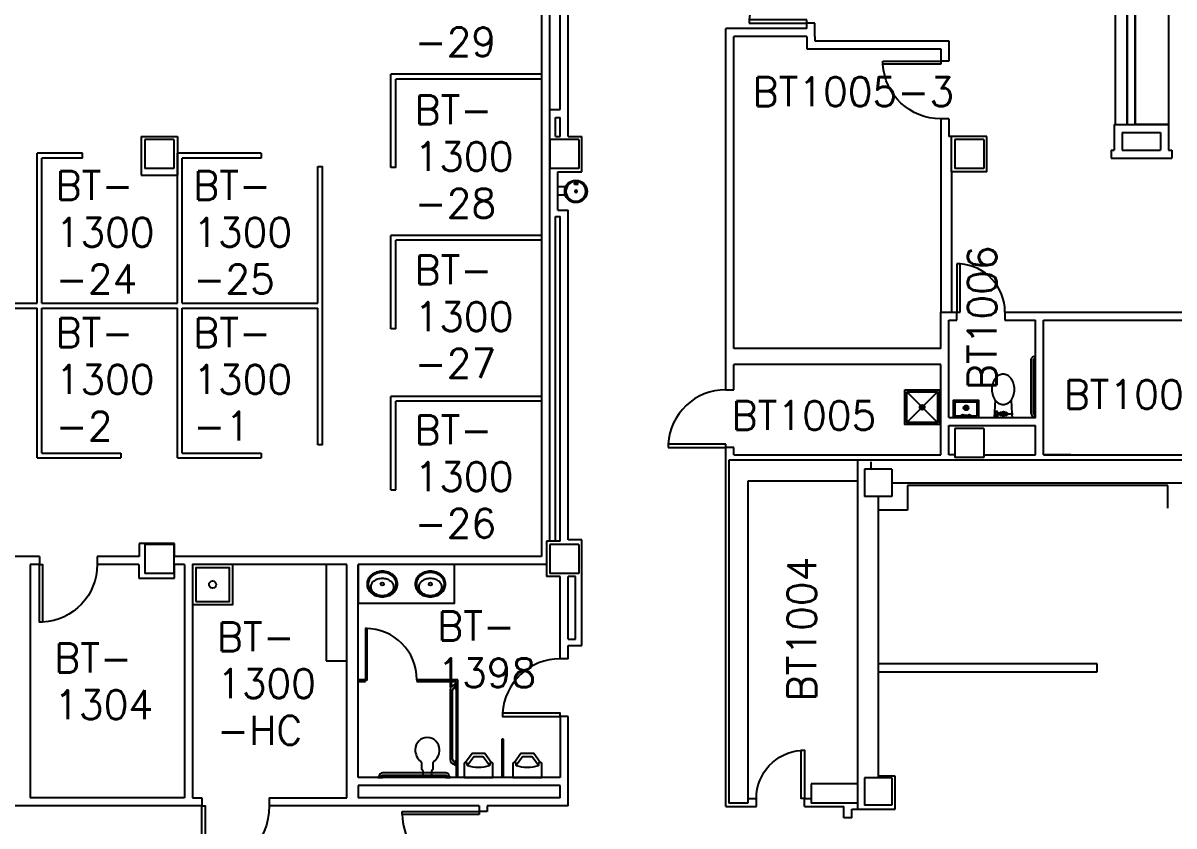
# Model space of a CAD drawing. Extents: x 2808 to 7225, y 18128 to 20366.
# Drawn here: x 5512 to 6230, y 18897 to 19398 of the extents above; entities that cross this region are included whole.
import ezdxf

# ---------------------------------------------------------------- set-up
doc = ezdxf.new("R2010")
doc.units = 0
doc.header["$MEASUREMENT"] = 0
doc.layers.get('0').update_dxf_attribs({"linetype": 'CONTINUOUS'})
for name, color, linetype in [('ARDOOR', 7, 'CONTINUOUS'), ('ARROOMNO', 4, 'CONTINUOUS'), ('ARWALL', 7, 'CONTINUOUS'), ('COL', 14, 'CONTINUOUS'), ('EXWALL', 8, 'CONTINUOUS'), ('MILL', 1, 'CONTINUOUS'), ('MPFIXTURE', 3, 'CONTINUOUS')]:
    doc.layers.add(name, color=color, linetype=linetype)
doc.styles.add('ROMANS', font='romans.shx', dxfattribs={"height": 18})

# ---------------------------------------------------------------- blocks, each defined once
blk = doc.blocks.new('COL2')
for p, q in [((-0.5, -0.5), (-0.5, 0.5)), ((-0.5, 0.5), (0.5, 0.5)), ((0.5, -0.5), (0.5, 0.5)), ((-0.5, -0.5), (0.5, -0.5))]:
    blk.add_line(p, q)
blk = doc.blocks.new('PSYWC1P')
at = {"linetype": 'CONTINUOUS'}
for p, q in [((10.79, 4.96), (0, 5.58)), ((0.75, 4.61), (0, 4.61)), ((0.75, 3.6), (0, 3.6)), ((1.3, 4.67), (0.81, 4.67)), ((0.81, 3.54), (1.3, 3.54)), ((2.65, 1.27), (2.65, 1.13)), ((1.83, -5.48), (0, -5.58)), ((10.79, -4.96), (2.48, -5.44))]:
    blk.add_line(p, q, dxfattribs=at)
for p, q in [((1.31, 1.81), (1.31, 1.59)), ((1.69, 1.87), (1.37, 1.87)), ((1.37, 1.53), (1.69, 1.53)), ((1.69, 1.87), (1.69, 3.38)), ((1.69, 1.52), (1.69, 1.53)), ((1.69, 1.13), (1.69, 1.53)), ((2.65, 1.87), (2.65, 3.38)), ((2.98, 1.87), (2.65, 1.87)), ((2.65, 1.52), (2.65, 1.53)), ((2.65, 1.12), (2.65, 1.53)), ((2.65, 1.53), (2.98, 1.53)), ((3.54, 4.67), (3.04, 4.67)), ((3.04, 3.54), (3.54, 3.54)), ((3.04, 1.59), (3.04, 1.81)), ((3.6, 3.6), (3.6, 4.61)), ((1.3, -1.88), (1.3, -2.1)), ((1.6, -1.82), (1.36, -1.82)), ((1.36, -2.16), (1.6, -2.16)), ((1.6, -1.82), (1.6, -1.57)), ((2.73, -1.57), (2.73, -1.82)), ((2.97, -1.82), (2.73, -1.82)), ((2.73, -2.16), (2.97, -2.16)), ((3.03, -2.1), (3.03, -1.88))]:
    blk.add_line(p, q)
for points in [[(3.04, 4.67, 0.025815), (2.97, 4.72, 0.069134), (2.63, 4.85, 0.055334), (2.17, 4.9, 0.055334), (1.72, 4.85, 0.069134), (1.37, 4.72, 0.025815), (1.3, 4.67, 0.164444)], [(1.3, 3.54, 0.025815), (1.37, 3.5, 0.069134), (1.72, 3.37, 0.055334), (2.17, 3.32, 0.055334)], [(2.17, 3.32, 0.055334), (2.63, 3.37, 0.069134), (2.97, 3.5, 0.024315), (3.04, 3.54, 0.190567)]]:
    blk.add_lwpolyline(points, format="xyb", dxfattribs=at)
blk.add_lwpolyline([(2.59, -0.24), (2.38, 0.12), (1.96, 0.12), (1.75, -0.24), (1.96, -0.61), (2.38, -0.61)], close=True, dxfattribs=at)
at = {"linetype": 'CONTINUOUS', "flags": 128}
blk.add_lwpolyline([(17.51, -7.01, 0.074368), (21.25, -6.45, 0.085026), (24.22, -4.96, 0.106278), (26.33, -2.56, 0.128465), (27, 0, 0.128465), (26.33, 2.57, 0.106278), (24.22, 4.96, 0.085026), (21.25, 6.45, 0.074368), (17.51, 7.02, 0.074368), (13.76, 6.45, 0.085026), (10.79, 4.96, 0.106278), (8.68, 2.57, 0.128465), (8.01, 0, 0.128465), (8.68, -2.56, 0.106278), (10.79, -4.96, 0.085026), (13.76, -6.45, 0.074368)], format="xyb", close=True, dxfattribs=at)
for points in [[(2.73, -2.16), (2.73, -2.65, -0.414214), (2.67, -2.71), (1.66, -2.71, -0.414214), (1.6, -2.65), (1.6, -2.16)], [(2.32, -2.71), (2.49, -5.49, -1.015015), (1.83, -5.48), (1.99, -2.71)]]:
    blk.add_lwpolyline(points, format="xyb")
at = {"linetype": 'CONTINUOUS'}
blk.add_circle((2.17, -0.24), 1.45, dxfattribs=at)
for centre, start, end in [((0.81, 4.61), 90, 180), ((0.81, 3.6), 180, 270)]:
    blk.add_arc(centre, 0.0602, start, end, dxfattribs=at)
for centre, start, end in [((1.37, 1.81), 90, 180), ((1.37, 1.59), 180, 270), ((2.98, 1.81), 0, 90), ((2.98, 1.59), 270, 0), ((3.54, 4.61), 0, 90), ((3.54, 3.6), 270, 0), ((1.36, -1.88), 90, 180), ((1.36, -2.1), 180, 270), ((2.97, -1.88), 0, 90), ((2.97, -2.1), 270, 0)]:
    blk.add_arc(centre, 0.0602, start, end)
blk = doc.blocks.new('GRABBAR36')
for p, q in [((1.5, 3.75), (1.5, 36.25)), ((3, 3.75), (3, 36.25))]:
    blk.add_line(p, q)
for points in [[(0, 36.75), (0.5, 36.75), (0.5, 39.25), (0, 39.25)], [(0, 0.75), (0.5, 0.75), (0.5, 3.25), (0, 3.25)]]:
    blk.add_lwpolyline(points, close=True)
for centre, radius, start, end in [((0.5, 36.25), 2.5, 0, 90), ((0.5, 36.25), 1, 0, 90), ((0.5, 3.75), 2.5, 270, 0), ((0.5, 3.75), 1, 270, 0)]:
    blk.add_arc(centre, radius, start, end)
blk = doc.blocks.new('A$C2EE22C5F')
at = {"layer": 'MPFIXTURE', "rotation": 90}
blk.add_blockref('GRABBAR36', (39.25, 0), dxfattribs=at)
blk = doc.blocks.new('DRNKFTN')
at = {"layer": 'MPFIXTURE', "linetype": 'CONTINUOUS'}
for p, q in [((4988.93, 18769.67), (4994.34, 18769.67)), ((4988.93, 18765.01), (4988.93, 18769.67)), ((4994.34, 18769.67), (4994.34, 18764.81)), ((4995.46, 18757.36), (4995.63, 18759.4)), ((4995.46, 18757.36), (4995.63, 18759.4)), ((4995.46, 18757.36), (4995.63, 18759.4)), ((4995.46, 18757.36), (4995.73, 18759.17)), ((4995.59, 18757.57), (4995.46, 18757.36)), ((4995.59, 18757.57), (4995.46, 18757.36))]:
    blk.add_line(p, q, dxfattribs=at)
blk.add_circle((4991.37, 18758.44), 7, dxfattribs=at)
for centre, radius, start, end in [((4991.37, 18758.44), 6.21, 0, 180), ((4996.1, 18758.33), 1.16, 236.69318, 113.38076), ((4991.37, 18758.44), 6.21, 180, 0), ((4991.37, 18758.44), 0.724, 0, 180), ((4991.37, 18758.44), 0.724, 180, 0), ((4992.1, 18758.44), 0, 359.999997222109, 0), ((4996.1, 18758.33), 0.913, 236.69318, 113.38076), ((4996.1, 18758.33), 0.913, 236.69318, 113.38076), ((4996.11, 18758.4), 0.161, 0, 180), ((4996.11, 18758.4), 0.161, 180, 0), ((4996.27, 18758.4), 0, 359.999997222109, 0), ((4997.58, 18758.44), 0, 359.999997222109, 0)]:
    blk.add_arc(centre, radius, start, end, dxfattribs=at)
blk = doc.blocks.new('A$C722D64E6')
at = {"layer": 'ARWALL'}
blk.add_blockref('DRNKFTN', (-4984.37, -18751.44), dxfattribs=at)
blk = doc.blocks.new('A$C06F55C49')
at = {"layer": 'MPFIXTURE'}
for points in [[(0, 21.6), (21.6, 21.6), (21.6, 0), (0, 0)], [(1.2, 20.4), (20.4, 20.4), (20.4, 1.2), (1.2, 1.2)]]:
    blk.add_lwpolyline(points, close=True, dxfattribs=at)
for points in [[(1.2, 20.4), (9.74, 11.86)], [(20.4, 20.4), (11.86, 11.86)], [(1.2, 1.2), (9.74, 9.74)], [(9.8, 10.8), (11.8, 10.8)], [(10.8, 11.8), (10.8, 9.8)], [(20.4, 1.2), (11.86, 9.74)]]:
    blk.add_lwpolyline(points, dxfattribs=at)
for radius in [1.5, 1]:
    blk.add_circle((10.8, 10.8), radius, dxfattribs=at)
blk = doc.blocks.new('A$C76CC622E')
blk.add_blockref('A$C06F55C49', (0, 0))
blk = doc.blocks.new('A$C42C14655')
at = {"layer": 'MPFIXTURE'}
for p, q in [((9, 6), (7, 6)), ((8, 5), (8, 7))]:
    blk.add_line(p, q, dxfattribs=at)
for points in [[(16, 0), (16, 10.5), (0, 10.5), (0, 0)], [(15, 1), (15, 9.5), (1, 9.5), (1, 1)]]:
    blk.add_lwpolyline(points, close=True, dxfattribs=at)
for radius in [1.5, 1]:
    blk.add_circle((8, 6), radius, dxfattribs=at)
at = {"layer": 'MPFIXTURE', "linetype": 'CONTINUOUS'}
for centre, radius in [((6, 0.99), 0.75), ((8, 0.99), 0.5), ((10, 0.99), 0.75)]:
    blk.add_circle(centre, radius, dxfattribs=at)
blk = doc.blocks.new('A$C22BF31AE')
at = {"layer": 'ARDOOR'}
for p, q in [((36, 2), (0, 2)), ((0, 2), (0, 0)), ((36, 2), (0, 2)), ((36, 0), (36, 2)), ((0, 0), (36, 0))]:
    blk.add_line(p, q, dxfattribs=at)
blk.add_arc((35.94, 0), 36, 89.91152, 176.81533, dxfattribs=at)
blk = doc.blocks.new('A$C54E712BC')
at = {"layer": 'MPFIXTURE'}
for points in [[(0, 0), (25, 0), (25, 25), (0, 25)], [(2, 2), (23, 2), (23, 23), (2, 23)]]:
    blk.add_lwpolyline(points, close=True, dxfattribs=at)
blk.add_circle((12.5, 12.5), 2.25, dxfattribs=at)
blk = doc.blocks.new('A$C4B0D1497')
at = {"layer": 'MPFIXTURE', "linetype": 'BYBLOCK'}
for points in [[(17, 9.5), (13, 15), (5, 15), (1, 9.5)], [(15.94, 7.56), (11.98, 13), (6.02, 13), (2.06, 7.56)]]:
    blk.add_lwpolyline(points, dxfattribs=at)
blk.add_lwpolyline([(16, 8.5), (16, 7.78, -0.317923), (15.74, 7.4, -0.171412), (2.26, 7.4, -0.317923), (2, 7.78), (2, 8.5, 1), (0, 8.5), (0, 0), (18, 0), (18, 8.5, 1)], format="xyb", close=True, dxfattribs=at)
blk = doc.blocks.new('A$C48B60197')
at = {"layer": 'MPFIXTURE', "linetype": 'BYBLOCK'}
for points in [[(17, 9.5), (13, 15), (5, 15), (1, 9.5)], [(15.94, 7.56), (11.98, 13), (6.02, 13), (2.06, 7.56)]]:
    blk.add_lwpolyline(points, dxfattribs=at)
blk.add_lwpolyline([(16, 8.5), (16, 7.78, -0.317923), (15.74, 7.4, -0.171412), (2.26, 7.4, -0.317923), (2, 7.78), (2, 8.5, 1), (0, 8.5), (0, 0), (18, 0), (18, 8.5, 1)], format="xyb", close=True, dxfattribs=at)
blk = doc.blocks.new('A$C00E7480D')
at = {"layer": 'MPFIXTURE'}
for p, q in [((3, 48.75), (3, 50.25)), ((0, 47.25), (0, 3.75)), ((1.5, 3.75), (1.5, 47.25)), ((3, 0.75), (3, 2.25))]:
    blk.add_line(p, q, dxfattribs=at)
for points in [[(3.75, 51), (3.25, 51), (3, 50.75), (3, 48.25), (3.25, 48), (3.75, 48), (3.75, 51)], [(3.75, 0), (3.25, 0), (3, 0.25), (3, 2.75), (3.25, 3), (3.75, 3), (3.75, 0)]]:
    blk.add_lwpolyline(points, dxfattribs=at)
for centre, radius, start, end in [((3, 47.25), 3, 90, 180), ((3, 47.25), 1.5, 90, 180), ((3, 3.75), 3, 180, 270), ((3, 3.75), 1.5, 180, 270)]:
    blk.add_arc(centre, radius, start, end, dxfattribs=at)
blk = doc.blocks.new('A$C1A8E05A0')
at = {"layer": 'MPFIXTURE', "linetype": 'BYBLOCK'}
for p, q in [((4, 5), (4, 9)), ((11, 9), (11, 5)), ((5, 4), (4, 5)), ((5, 1), (5, 4)), ((6, 0), (5, 1)), ((10, 1), (9, 0)), ((11, 5), (10, 4)), ((10, 4), (10, 1)), ((9, 0), (6, 0))]:
    blk.add_line(p, q, dxfattribs=at)
for centre, radius, start, end in [((7.5, 17.5), 7.5, 0, 180), ((9.08, 17.17), 9.09, 177.92134, 232.11244), ((6.52, 16.89), 8.51, 305.8692, 4.09701), ((2.75, 9), 1.25, 0, 53.1301), ((12.25, 9), 1.25, 126.8699, 180)]:
    blk.add_arc(centre, radius, start, end, dxfattribs=at)
blk = doc.blocks.new('A$C52871D5F')
at = {"layer": 'MPFIXTURE', "linetype": 'BYBLOCK'}
for p, q in [((0.75, 0.75), (2.25, 0.75)), ((42.75, 0.75), (44.25, 0.75))]:
    blk.add_line(p, q, dxfattribs=at)
blk.add_lwpolyline([(0.25, 0.75), (0, 0.5), (0, 0), (3, 0), (3, 0.5), (2.75, 0.75), (2.25, 0.75), (2.25, 1, -0.414214), (2.75, 1.5), (42.25, 1.5, -0.414214), (42.75, 1), (42.75, 0.75), (42.25, 0.75), (42, 0.5), (42, 0), (45, 0), (45, 0.5), (44.75, 0.75), (44.25, 0.75), (44.25, 1, 0.414214), (42.25, 3), (2.75, 3, 0.414214), (0.75, 1), (0.75, 0.75)], format="xyb", close=True, dxfattribs=at)
for p in [(0, 0), (45, 0)]:
    blk.add_point(p, dxfattribs=at)
blk = doc.blocks.new('A$C3064259C')
at = {"layer": 'MPFIXTURE', "linetype": 'BYBLOCK'}
for points in [[(9.5, 16, 0.084101), (5.79, 15.37, 0.091322), (2.78, 13.66, 0.103814), (0.7, 10.99, 0.114782), (0, 8, 0.114782), (0.7, 5.01, 0.103814), (2.78, 2.34, 0.091322), (5.79, 0.63, 0.084101), (9.5, 0, 0.084101), (13.21, 0.63, 0.091322), (16.22, 2.34, 0.103814), (18.3, 5.01, 0.114782), (19, 8, 0.114782), (18.3, 10.99, 0.103814), (16.22, 13.66, 0.091322), (13.21, 15.37, 0.084101)], [(9.5, 15.25, 0.084101), (6.04, 14.66, 0.091322), (3.27, 13.08, 0.103814), (1.37, 10.66, 0.114782), (0.75, 8, 0.114782), (1.37, 5.34, 0.103814), (3.27, 2.92, 0.091322), (6.04, 1.34, 0.084101), (9.5, 0.75, 0.084101), (12.96, 1.34, 0.091322), (15.73, 2.92, 0.103814), (17.63, 5.34, 0.114782), (18.25, 8, 0.114782), (17.63, 10.66, 0.103814), (15.73, 13.08, 0.091322), (12.96, 14.66, 0.084101)], [(9.5, 11.44, 0.073018), (6.63, 11.02, 0.084057), (4.37, 9.9, 0.106512), (2.76, 8.1, 0.130573), (2.25, 6.19, 0.130573), (2.76, 4.27, 0.106512), (4.37, 2.47, 0.084057), (6.63, 1.36, 0.073018), (9.5, 0.94, 0.073018), (12.37, 1.36, 0.084057), (14.63, 2.47, 0.106512), (16.24, 4.27, 0.130573), (16.75, 6.19, 0.130573), (16.24, 8.1, 0.106512), (14.63, 9.9, 0.084057), (12.37, 11.02, 0.073018)]]:
    blk.add_lwpolyline(points, format="xyb", close=True, dxfattribs=at)
blk.add_circle((9.5, 8), 1, dxfattribs=at)
blk = doc.blocks.new('A$C604C31A2')
at = {"layer": 'MPFIXTURE', "linetype": 'BYBLOCK'}
for points in [[(9.5, 16, 0.084101), (5.79, 15.37, 0.091322), (2.78, 13.66, 0.103814), (0.7, 10.99, 0.114782), (0, 8, 0.114782), (0.7, 5.01, 0.103814), (2.78, 2.34, 0.091322), (5.79, 0.63, 0.084101), (9.5, 0, 0.084101), (13.21, 0.63, 0.091322), (16.22, 2.34, 0.103814), (18.3, 5.01, 0.114782), (19, 8, 0.114782), (18.3, 10.99, 0.103814), (16.22, 13.66, 0.091322), (13.21, 15.37, 0.084101)], [(9.5, 15.25, 0.084101), (6.04, 14.66, 0.091322), (3.27, 13.08, 0.103814), (1.37, 10.66, 0.114782), (0.75, 8, 0.114782), (1.37, 5.34, 0.103814), (3.27, 2.92, 0.091322), (6.04, 1.34, 0.084101), (9.5, 0.75, 0.084101), (12.96, 1.34, 0.091322), (15.73, 2.92, 0.103814), (17.63, 5.34, 0.114782), (18.25, 8, 0.114782), (17.63, 10.66, 0.103814), (15.73, 13.08, 0.091322), (12.96, 14.66, 0.084101)], [(9.5, 11.44, 0.073018), (6.63, 11.02, 0.084057), (4.37, 9.9, 0.106512), (2.76, 8.1, 0.130573), (2.25, 6.19, 0.130573), (2.76, 4.27, 0.106512), (4.37, 2.47, 0.084057), (6.63, 1.36, 0.073018), (9.5, 0.94, 0.073018), (12.37, 1.36, 0.084057), (14.63, 2.47, 0.106512), (16.24, 4.27, 0.130573), (16.75, 6.19, 0.130573), (16.24, 8.1, 0.106512), (14.63, 9.9, 0.084057), (12.37, 11.02, 0.073018)]]:
    blk.add_lwpolyline(points, format="xyb", close=True, dxfattribs=at)
blk.add_circle((9.5, 8), 1, dxfattribs=at)
blk = doc.blocks.new('A$C3A6F38FC')
at = {"layer": 'ARDOOR'}
for p, q in [((36, 2), (0, 2)), ((0, 2), (0, 0)), ((36, 2), (0, 2)), ((0, 0), (36, 0)), ((36, 0), (36, 2))]:
    blk.add_line(p, q, dxfattribs=at)
blk.add_arc((35.94, 0), 36, 89.91152, 176.81533, dxfattribs=at)
blk = doc.blocks.new('A$C40F67DB4')
at = {"layer": 'ARDOOR'}
for p, q in [((36, 2), (0, 2)), ((0, 2), (0, 0)), ((36, 0), (36, 2)), ((0, 0), (36, 0))]:
    blk.add_line(p, q, dxfattribs=at)
blk.add_arc((35.94, 0), 36, 89.91152, 176.81533, dxfattribs=at)
blk = doc.blocks.new('A$C0A286EF1')
at = {"layer": 'ARDOOR'}
for p, q in [((2, 30), (0, 30)), ((0, 30), (0, 0)), ((2, 0), (2, 30)), ((0, 0), (2, 0))]:
    blk.add_line(p, q, dxfattribs=at)
blk.add_arc((0, 0.07), 30, 359.87254, 86.17759, dxfattribs=at)
blk = doc.blocks.new('A$C09807A66')
at = {"layer": 'ARDOOR'}
for p, q in [((0, 44.17), (0, 46.17)), ((0, 46.17), (48, 46.17)), ((48, 44.17), (0, 44.17)), ((48, 46.17), (48, 44.17))]:
    blk.add_line(p, q, dxfattribs=at)
blk.add_arc((45.97, 45.94), 46, 182.21264, 275.65693, dxfattribs=at)

msp = doc.modelspace()

# ---------------------------------------------------------------- linework, layer by layer
at = {"layer": 'ARDOOR', "flags": 128}
for points in [[(5558.72, 19060.21, -0.39805), (5524.72, 19024.26), (5522.72, 19024.21), (5522.72, 19060.21), (5524.72, 19060.21), (5524.72, 19024.26)], [(5847.47, 19001.46, 0.39805), (5811.52, 18967.45), (5811.47, 18965.46), (5847.47, 18965.46), (5847.47, 18967.46), (5811.52, 18967.45)], [(5969.72, 18914.33, -0.394848), (5997.72, 18944.27), (5999.72, 18944.33), (5999.72, 18914.33), (5997.72, 18914.33), (5997.72, 18944.33), (5999.72, 18944.33)], [(5665.97, 18909.71, -0.400344), (5625.97, 18867.75), (5623.97, 18867.71), (5623.97, 18909.71), (5625.97, 18909.71), (5625.97, 18867.75)]]:
    msp.add_lwpolyline(points, format="xyb", dxfattribs=at)
at = {"layer": 'ARWALL'}
for p, q in [((5835.84, 19564.33), (5835.84, 19065.21)), ((5840.84, 19557.71), (5840.84, 19074.71)), ((5847.47, 19343.96), (5847.47, 19557.71)), ((5852.47, 19327.21), (5852.47, 19557.71)), ((6200.91, 19558.64), (6200.91, 19334.71)), ((6205.91, 19558.64), (6205.91, 19334.71)), ((5950.72, 19169.21), (5950.72, 19394.46)), ((6001.22, 19394.46), (5950.72, 19394.46)), ((6001.22, 19394.46), (6001.22, 19397.96)), ((6006.22, 19397.96), (6001.22, 19397.96)), ((6006.22, 19389.46), (6006.22, 19397.96)), ((5955.72, 19194.96), (5955.72, 19389.46)), ((6001.22, 19389.46), (5955.72, 19389.46)), ((6001.22, 19389.46), (6001.22, 19381.83)), ((6006.22, 19389.46), (6006.22, 19386.83)), ((6006.22, 19386.83), (6089.68, 19386.83)), ((6089.68, 19386.83), (6089.68, 19374.21)), ((6001.22, 19381.83), (6084.68, 19381.83)), ((6084.68, 19381.83), (6084.68, 19374.21)), ((6089.68, 19374.21), (6084.68, 19374.21)), ((5741.84, 19307.77), (5741.84, 19366.02)), ((5835.84, 19366.02), (5741.84, 19366.02)), ((5744.84, 19307.77), (5744.84, 19363.02)), ((5835.84, 19363.02), (5744.84, 19363.02)), ((5840.84, 19343.96), (5847.47, 19343.96)), ((5844.53, 19327.21), (5844.53, 19338.96)), ((5844.53, 19338.96), (5847.47, 19338.96)), ((5847.47, 19327.21), (5847.47, 19338.96)), ((6089.68, 19338.21), (6084.68, 19338.21)), ((6084.68, 19338.21), (6084.68, 19217.71)), ((6089.68, 19338.21), (6089.68, 19327.21)), ((6192.91, 19334.71), (6192.91, 19318.71)), ((6192.91, 19334.71), (6226.78, 19334.71)), ((6205.91, 19334.71), (6226.78, 19334.71)), ((6226.78, 19334.71), (6226.78, 19318.71)), ((5586.22, 19327.08), (5608.72, 19327.08)), ((5586.22, 19327.08), (5586.22, 19303.08)), ((5608.72, 19327.08), (5608.72, 19303.08)), ((5844.53, 19327.21), (5847.47, 19327.21)), ((5852.47, 19327.21), (5860.97, 19327.21)), ((5860.97, 19305.21), (5860.97, 19327.21)), ((6091.47, 19327.21), (6089.68, 19327.21)), ((6113.47, 19327.21), (6091.47, 19327.21)), ((6091.47, 19305.21), (6091.47, 19327.21)), ((6113.47, 19305.21), (6113.47, 19327.21)), ((6197.91, 19329.71), (6221.78, 19329.71)), ((6197.91, 19329.71), (6197.91, 19318.71)), ((6221.78, 19329.71), (6221.78, 19318.71)), ((5521.22, 19223.19), (5521.22, 19316.69)), ((5549.47, 19316.69), (5521.22, 19316.69)), ((5524.22, 19223.19), (5524.22, 19313.69)), ((5549.47, 19313.69), (5524.22, 19313.69)), ((5549.47, 19313.69), (5549.47, 19316.69)), ((5608.72, 19223.19), (5608.72, 19316.69)), ((5660.97, 19316.69), (5608.72, 19316.69)), ((5611.72, 19223.19), (5611.72, 19313.69)), ((5660.97, 19313.69), (5611.72, 19313.69)), ((5660.97, 19316.69), (5660.97, 19313.69)), ((6190.91, 19318.71), (6192.91, 19318.71)), ((6190.91, 19318.71), (6190.91, 19313.71)), ((6190.91, 19313.71), (6228.78, 19313.71)), ((6197.91, 19318.71), (6221.78, 19318.71)), ((6226.78, 19318.71), (6228.78, 19318.71)), ((6228.78, 19318.71), (6228.78, 19313.71)), ((5696.22, 19223.19), (5696.22, 19308.44)), ((5696.22, 19308.44), (5699.22, 19308.44)), ((5699.22, 19134.94), (5699.22, 19308.44)), ((5744.84, 19307.77), (5741.84, 19307.77)), ((5845.97, 19281.21), (5845.97, 19305.21)), ((5845.97, 19305.21), (5860.97, 19305.21)), ((6113.47, 19305.21), (6091.47, 19305.21)), ((6091.47, 19305.21), (6091.47, 19217.71)), ((5586.22, 19303.08), (5608.72, 19303.08)), ((5844.53, 19277.21), (5847.47, 19277.21)), ((5844.53, 19074.71), (5844.53, 19277.21)), ((5845.97, 19281.21), (5852.47, 19281.21)), ((5847.47, 19074.71), (5847.47, 19277.21)), ((5852.47, 19075.71), (5852.47, 19281.21)), ((5741.84, 19207.28), (5741.84, 19265.53)), ((5835.91, 19265.53), (5741.84, 19265.53)), ((5744.84, 19207.28), (5744.84, 19262.53)), ((5835.91, 19262.53), (5744.84, 19262.53)), ((5436.72, 19223.19), (5521.22, 19223.19)), ((5436.72, 19220.19), (5521.22, 19220.19)), ((5521.22, 19126.69), (5521.22, 19220.19)), ((5524.22, 19223.19), (5608.72, 19223.19)), ((5524.22, 19220.19), (5608.72, 19220.19)), ((5524.22, 19129.69), (5524.22, 19220.19)), ((5608.72, 19126.69), (5608.72, 19220.19)), ((5611.72, 19223.19), (5696.22, 19223.19)), ((5611.72, 19220.19), (5696.22, 19220.19)), ((5611.72, 19129.69), (5611.72, 19220.19)), ((5696.22, 19134.94), (5696.22, 19220.19)), ((6084.72, 19194.96), (6084.72, 19217.71)), ((6084.72, 19217.71), (6094.72, 19217.71)), ((6089.72, 19212.71), (6094.72, 19212.71)), ((6089.72, 19151.96), (6089.72, 19212.71)), ((6094.72, 19212.71), (6094.72, 19217.71)), ((6124.72, 19217.71), (6251.97, 19217.71)), ((6124.72, 19217.71), (6124.72, 19212.71)), ((6124.72, 19212.71), (6143.84, 19212.71)), ((6143.84, 19151.96), (6143.84, 19212.71)), ((6148.84, 19212.71), (6251.97, 19212.71)), ((6148.84, 19128.71), (6148.84, 19212.71)), ((5744.84, 19207.28), (5741.84, 19207.28)), ((6084.72, 19194.96), (5955.72, 19194.96)), ((6084.72, 19184.96), (5955.72, 19184.96)), ((5955.72, 19169.21), (5955.72, 19184.96)), ((6084.72, 19128.71), (6084.72, 19184.96)), ((5950.72, 19169.21), (5955.72, 19169.21)), ((5741.84, 19106.82), (5741.84, 19165.07)), ((5835.84, 19165.07), (5741.84, 19165.07)), ((5744.84, 19106.82), (5744.84, 19162.07)), ((5835.84, 19162.07), (5744.84, 19162.07)), ((6089.72, 19151.96), (6143.84, 19151.96)), ((6089.72, 19146.96), (6143.84, 19146.96)), ((6089.72, 19128.71), (6089.72, 19146.96)), ((6143.84, 19128.71), (6143.84, 19146.96)), ((5699.22, 19134.94), (5696.22, 19134.94)), ((5950.72, 18909.33), (5950.72, 19133.21)), ((5955.72, 19133.21), (5950.72, 19133.21)), ((5955.72, 19128.71), (5955.72, 19133.21)), ((5521.22, 19126.69), (5573.47, 19126.69)), ((5524.22, 19129.69), (5573.47, 19129.69)), ((5573.47, 19129.69), (5573.47, 19126.69)), ((5608.72, 19126.69), (5660.97, 19126.69)), ((5611.72, 19129.69), (5660.97, 19129.69)), ((5660.97, 19129.69), (5660.97, 19126.69)), ((5955.72, 19128.71), (6084.72, 19128.71)), ((6093.47, 19128.71), (6089.72, 19128.71)), ((6111.38, 19128.71), (6143.84, 19128.71)), ((6148.84, 19128.71), (6292.97, 19128.71)), ((5741.84, 19106.82), (5744.84, 19106.82)), ((6226.22, 19109.46), (6063.97, 19109.46)), ((6063.97, 19109.46), (6063.97, 19094.21)), ((6226.22, 19095.3), (6226.22, 19109.46)), ((6063.97, 19094.21), (6045.72, 19094.21)), ((5860.97, 19075.71), (5852.47, 19075.71)), ((5860.97, 19009.71), (5860.97, 19075.71)), ((5606.84, 19073.33), (5584.84, 19073.33)), ((5584.84, 19073.33), (5584.84, 19065.21)), ((5606.84, 19065.21), (5606.84, 19073.33)), ((5847.47, 19074.71), (5838.97, 19074.71)), ((5838.97, 19074.71), (5838.97, 19052.71)), ((5522.72, 19065.21), (5455.47, 19065.21)), ((5522.72, 19065.21), (5522.72, 19060.21)), ((5584.84, 19065.21), (5558.72, 19065.21)), ((5558.72, 19065.21), (5558.72, 19060.21)), ((5835.84, 19065.21), (5606.84, 19065.21)), ((5522.72, 19060.21), (5516.97, 19060.21)), ((5516.97, 19060.21), (5516.97, 18914.71)), ((5584.72, 19060.21), (5558.72, 19060.21)), ((5584.72, 19060.21), (5584.72, 19051.71)), ((5613.22, 19060.21), (5606.84, 19060.21)), ((5606.84, 19051.71), (5606.84, 19060.21)), ((5613.22, 19060.21), (5613.22, 18914.71)), ((5618.22, 19060.21), (5618.22, 18914.71)), ((5714.34, 19060.21), (5618.22, 19060.21)), ((5714.34, 18914.71), (5714.34, 19060.21)), ((5838.97, 19060.21), (5721.47, 19060.21)), ((5721.47, 18927.33), (5721.47, 19060.21)), ((5584.72, 19051.71), (5606.84, 19051.71)), ((5847.47, 19052.71), (5838.97, 19052.71)), ((5847.47, 19001.46), (5847.47, 19052.71)), ((5852.47, 19013.71), (5852.47, 19052.71)), ((5856.97, 19052.71), (5852.47, 19052.71)), ((5856.97, 19013.71), (5856.97, 19052.71)), ((5852.47, 19013.71), (5856.97, 19013.71)), ((5852.47, 19009.71), (5860.97, 19009.71)), ((5852.47, 19001.46), (5852.47, 19009.71)), ((5852.47, 19001.46), (5847.47, 19001.46)), ((6182.22, 18998.21), (6045.97, 18998.21)), ((6182.22, 18993.21), (6182.22, 18998.21)), ((6045.72, 18993.21), (6182.22, 18993.21)), ((5852.47, 18965.46), (5847.47, 18965.46)), ((5847.47, 18965.46), (5847.47, 18927.33)), ((5852.47, 18909.71), (5852.47, 18965.46)), ((5847.47, 18927.33), (5721.47, 18927.33)), ((6056.22, 18928.21), (6045.72, 18928.21)), ((6056.22, 18928.21), (6054.09, 18928.21)), ((6056.22, 18907.71), (6056.22, 18928.21)), ((6056.22, 18910.21), (6056.22, 18928.21)), ((5847.47, 18922.33), (5721.47, 18922.33)), ((5721.47, 18922.33), (5721.47, 18914.71)), ((5847.47, 18914.71), (5847.47, 18922.33)), ((5613.22, 18914.71), (5516.97, 18914.71)), ((5618.22, 18914.71), (5623.97, 18914.71)), ((5623.97, 18914.71), (5623.97, 18909.71)), ((5665.97, 18914.71), (5665.97, 18909.71)), ((5665.97, 18914.71), (5714.34, 18914.71)), ((5847.47, 18914.71), (5721.47, 18914.71)), ((5964.47, 18914.33), (5969.72, 18914.33)), ((5969.72, 18909.33), (5969.72, 18914.33)), ((5999.72, 18914.33), (6003.8, 18914.33)), ((5999.72, 18909.33), (5999.72, 18914.33)), ((6002.03, 18914.33), (6003.8, 18914.33)), ((5623.97, 18909.71), (5021.09, 18909.71)), ((5796.97, 18909.71), (5665.97, 18909.71)), ((5796.97, 18909.71), (5796.97, 18906.21)), ((5801.97, 18906.21), (5796.97, 18906.21)), ((5801.97, 18909.71), (5801.97, 18906.21)), ((5852.47, 18909.71), (5801.97, 18909.71)), ((5950.72, 18909.33), (5969.72, 18909.33)), ((5999.72, 18909.33), (6024.22, 18909.33)), ((6002.03, 18909.33), (6024.22, 18909.33)), ((6024.22, 18902.21), (6024.22, 18909.33)), ((6029.22, 18902.21), (6029.22, 18907.71)), ((6029.22, 18907.71), (6056.22, 18907.71)), ((6029.22, 18902.21), (6024.22, 18902.21))]:
    msp.add_line(p, q, dxfattribs=at)
at = {"layer": 'EXWALL'}
for p, q in [((5952.47, 19125.21), (5952.47, 18911.33)), ((6032.72, 19125.21), (5952.47, 19125.21)), ((6032.72, 19125.21), (6032.72, 18907.71)), ((6041.09, 19124.21), (6041.09, 19119.71)), ((5964.47, 19112.21), (5964.47, 18911.33)), ((6054.22, 19111.21), (6277.22, 19111.21)), ((6054.22, 19111.21), (6277.22, 19111.21)), ((6045.72, 19102.71), (6045.72, 18927.21)), ((6045.72, 19102.59), (6045.72, 18927.21))]:
    msp.add_line(p, q, dxfattribs=at)
at = {"layer": 'EXWALL', "linetype": 'CONTINUOUS'}
for p, q in [((6992.72, 19125.21), (6032.72, 19125.21)), ((6032.72, 19112.21), (5964.47, 19112.21)), ((6032.72, 18923.33), (6003.8, 18923.33)), ((6003.8, 18923.33), (6003.8, 18911.33)), ((6003.8, 18923.33), (6003.8, 18911.33)), ((5964.47, 18911.33), (5952.47, 18911.33)), ((6032.72, 18911.33), (6003.8, 18911.33))]:
    msp.add_line(p, q, dxfattribs=at)
at = {"layer": 'MILL'}
for p, q in [((5701.59, 19060.21), (5701.59, 19000.21)), ((5701.59, 19000.21), (5714.34, 19000.21))]:
    msp.add_line(p, q, dxfattribs=at)
for points in [[(6193.41, 19558.64), (6193.41, 19334.71), (6200.91, 19334.71), (6200.91, 19558.64), (6193.41, 19558.64)], [(6205.91, 19558.64), (6226.78, 19558.64), (6226.78, 19334.71), (6205.91, 19334.71), (6205.91, 19558.64)]]:
    msp.add_lwpolyline(points, dxfattribs=at)
msp.add_lwpolyline([(5721.47, 19060.21), (5721.47, 19036.21), (5781.47, 19036.21), (5781.47, 19060.21)], close=True, dxfattribs=at)
at = {"layer": 'MPFIXTURE', "linetype": 'CONTINUOUS'}
for p, q in [((5726.07, 18988.33), (5721.47, 18988.33)), ((5721.47, 18987.33), (5726.07, 18987.33)), ((5726.07, 18987.33), (5726.07, 18988.33)), ((5783.57, 18988.33), (5758.07, 18988.33)), ((5758.07, 18988.33), (5758.07, 18987.33)), ((5758.07, 18987.33), (5782.57, 18987.33)), ((5782.57, 18987.33), (5782.57, 18927.33)), ((5783.57, 18927.33), (5783.57, 18988.33)), ((5811.97, 18951.33), (5810.97, 18951.33)), ((5810.97, 18951.33), (5810.97, 18927.33)), ((5811.97, 18927.33), (5811.97, 18951.33))]:
    msp.add_line(p, q, dxfattribs=at)
at = {"layer": 'MPFIXTURE'}
for points in [[(6148.84, 19129.71), (6148.84, 19145.71)], [(6165.84, 19128.71), (6149.59, 19128.71)]]:
    msp.add_lwpolyline(points, dxfattribs=at)
at = {"layer": 'MPFIXTURE', "linetype": 'CONTINUOUS'}
msp.add_lwpolyline([(5726.07, 18988.33), (5727.07, 18988.33), (5727.07, 19020.33), (5726.07, 19020.33)], close=True, dxfattribs=at)
msp.add_arc((5726.07, 18988.33), 32, 0, 90, dxfattribs=at)

# ---------------------------------------------------------------- block references
at = {"rotation": 90}
for name, p in [('A$C722D64E6', (5864.21, 19285.95)), ('A$C2EE22C5F', (6143.84, 19151.96))]:
    msp.add_blockref(name, p, dxfattribs=at)
at = {"layer": 'ARDOOR'}
for name, p in [('A$C40F67DB4', (5965.22, 19397.96)), ('A$C0A286EF1', (6094.72, 19217.71)), ('A$C3A6F38FC', (5914.72, 19133.21)), ('A$C09807A66', (5748.97, 18860.04))]:
    msp.add_blockref(name, p, dxfattribs=at)
at = {"layer": 'ARDOOR', "color": 3, "xscale": -1, "rotation": 180}
msp.add_blockref('A$C22BF31AE', (6048.68, 19374.21), dxfattribs=at)
at = {"layer": 'COL', "rotation": 180}
for p, xscale, yscale, zscale in [((5597.47, 19316.21), 18, 18, 18), ((5849.97, 19316.21), 18, 18, 18), ((6102.47, 19316.21), 18, 18, 18), ((6102.47, 19135.96), 18, 18, 18), ((6045.72, 19111.21), 17, 17, 16), ((5597.47, 19063.71), 18, 18, 18), ((5849.97, 19063.71), 18, 18, 18), ((6045.72, 18918.71), 17, 17, 16)]:
    msp.add_blockref('COL2', p, dxfattribs=dict(at, xscale=xscale, yscale=yscale, zscale=zscale))
at = {"layer": 'MPFIXTURE', "rotation": 90}
msp.add_blockref('PSYWC1P', (6123.63, 19151.96), dxfattribs=at)
at = {"layer": 'MPFIXTURE'}
for name, p in [('A$C76CC622E', (6062.3, 19147.5)), ('A$C42C14655', (6092.47, 19151.96)), ('A$C54E712BC', (5618.22, 19035.21)), ('A$C3064259C', (5726.97, 19040.03)), ('A$C604C31A2', (5756.97, 19040.03)), ('A$C00E7480D', (5778.82, 18934.83)), ('A$C1A8E05A0', (5757.07, 18927.33)), ('A$C48B60197', (5787.47, 18927.33)), ('A$C4B0D1497', (5817.97, 18927.33)), ('A$C52871D5F', (5733.82, 18927.33))]:
    msp.add_blockref(name, p, dxfattribs=at)

# ---------------------------------------------------------------- texts
at = {"layer": 'ARROOMNO', "style": 'ROMANS'}
for s, p in [('-29', (5756.55, 19377.2)), ('BT1005-3', (5967.31, 19346.11)), ('BT-', (5756.55, 19334.82)), ('1300', (5756.55, 19305.67)), ('BT-', (5532.81, 19287.58)), ('BT-', (5618.55, 19287.58)), ('-28', (5756.55, 19276.53)), ('1300', (5532.81, 19258.44)), ('1300', (5618.55, 19258.44)), ('BT-', (5756.55, 19235.01)), ('-24', (5532.81, 19229.29)), ('-25', (5618.55, 19229.29)), ('1300', (5756.55, 19205.86)), ('BT-', (5532.81, 19195.8)), ('BT-', (5618.55, 19195.8)), ('-27', (5756.55, 19176.72)), ('1300', (5532.81, 19166.66)), ('1300', (5618.55, 19166.66)), ('BT1007', (6161.4, 19157.27)), ('BT1005', (5954.26, 19144.15)), ('-2', (5532.81, 19137.51)), ('-1', (5618.55, 19137.51)), ('BT-', (5756.55, 19135.2)), ('1300', (5756.55, 19106.06)), ('-26', (5756.55, 19076.91)), ('BT-', (5770.77, 19012.82)), ('BT-', (5633.42, 19006.1)), ('BT-', (5531.91, 18992.93)), ('1398', (5770.77, 18983.68)), ('1300', (5633.42, 18976.96)), ('1304', (5531.91, 18963.79)), ('-HC', (5633.42, 18947.81))]:
    msp.add_text(s, height=18, dxfattribs=at).set_placement(p)
for s, p in [('BT1006', (6119.56, 19168.95)), ('BT1004', (6007.09, 18974.81))]:
    msp.add_text(s, height=18, rotation=90, dxfattribs=at).set_placement(p)

doc.saveas('drawing.dxf')
